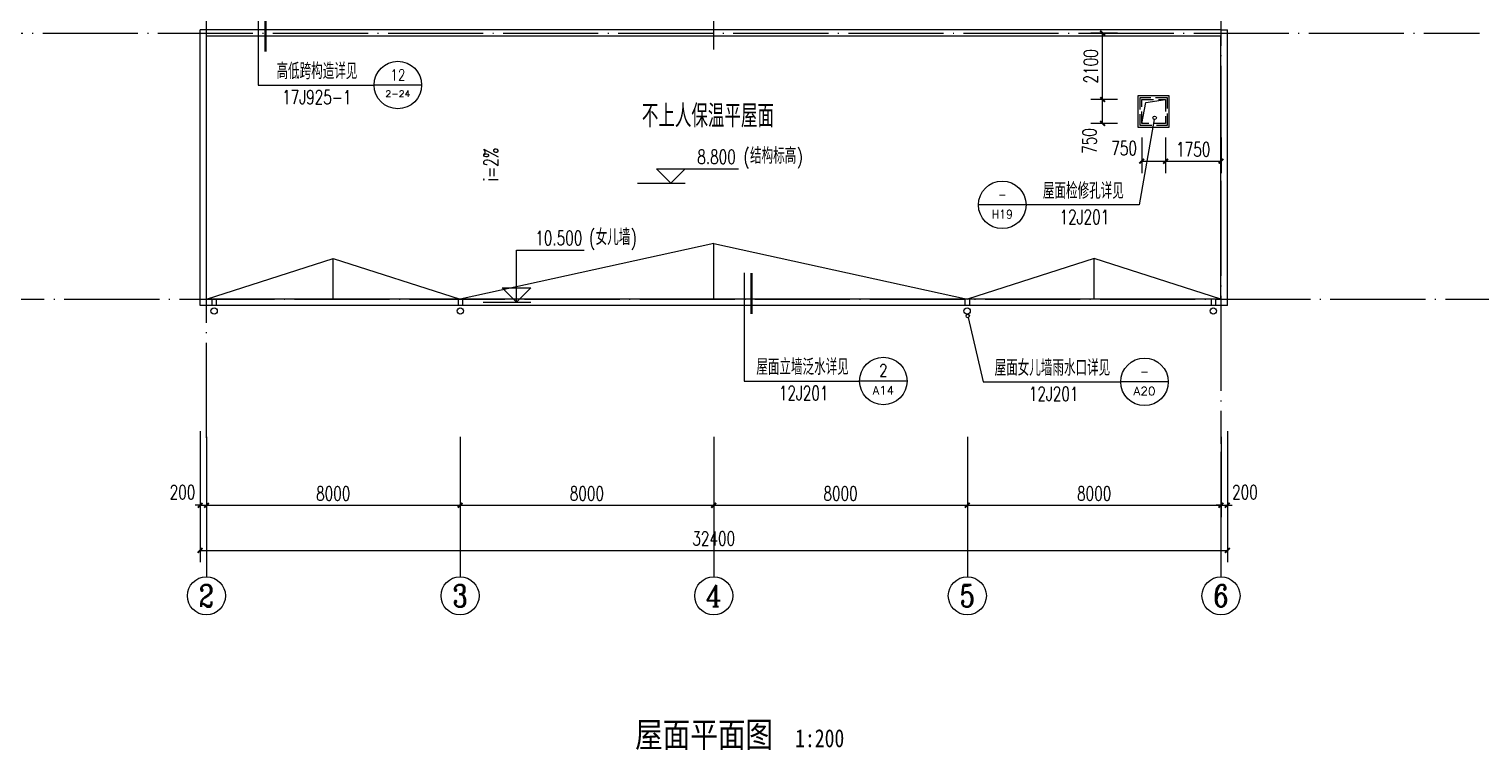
# Model space of a CAD drawing. Extents: x 409931 to 937299, y -508824 to 132289.
# Drawn here: x 487771 to 533564, y -359868 to -337118 of the extents above; entities that cross this region are included whole.
import ezdxf
from ezdxf.enums import TextEntityAlignment as Align

# ---------------------------------------------------------------- set-up
doc = ezdxf.new("R2010")
doc.units = 0
doc.header["$LTSCALE"] = 1500
doc.header["$MEASUREMENT"] = 0
doc.linetypes.add('DASH', pattern=[0.35, 0.25, -0.1])
doc.linetypes.add('DOTE', pattern=[2.42, 2, -0.2, 0.02, -0.2])
doc.layers.get('Defpoints').update_dxf_attribs({"color": 252})
for name, color, linetype in [('07m', 36, 'Continuous'), ('A-L-wall(建筑立面)', 2, 'Continuous'), ('A-Roof(建筑屋顶)', 122, 'Continuous'), ('AXIS', 3, 'Continuous'), ('AXIS_TEXT', 7, 'Continuous'), ('DIM_ELEV', 3, 'Continuous'), ('DIM_IDEN', 3, 'Continuous'), ('DIM_SYMB', 3, 'Continuous'), ('DOTE', 1, 'Continuous'), ('PUB_DIM', 3, 'Continuous'), ('PUB_STRM', 4, 'Continuous'), ('PUB_TEXT', 7, 'Continuous'), ('WALL', 7, 'Continuous'), ('WINDOW', 4, 'Continuous')]:
    doc.layers.add(name, color=color, linetype=linetype)
doc.styles.add('_TCH_AXIS', font='COMPLEX', dxfattribs={"bigfont": 'GBCBIG'})
doc.styles.add('_TCH_DIM', font='SIMPLEX', dxfattribs={"bigfont": 'GBCBIG'})
doc.styles.add('_TCH_DIM_T3', font='SIMPLEX', dxfattribs={"width": 0.705882, "bigfont": 'GBCBIG'})
doc.styles.add('_TCH_LABEL', font='COMPLEX', dxfattribs={"bigfont": 'GBCBIG'})
doc.styles.add('COMPLEX', font='COMPLEX')
doc.styles.add('仿宋体', font='', dxfattribs={"width": 0.8})
doc.styles.get('仿宋体').set_extended_font_data('SimSun')
doc.dimstyles.new('_TCH_ARCH&&150', dxfattribs={"dimtxt": 446.25, "dimasz": 150, "dimexe": 375, "dimexo": 450, "dimgap": 150, "dimtad": 1, "dimdec": 0, "dimzin": 0, "dimdsep": 46, "dimtxsty": '_TCH_DIM_T3', "dimblk": 'ARCHTICK', "dimcen": 0.09, "dimclrt": 7, "dimazin": 2, "dimtfac": 1, "dimtdec": 0, "dimtix": 1, "dimtmove": 2, "dimatfit": 3, "dimfxl": 0, "dimtolj": 1, "dimtzin": 0, "dimarcsym": 0})

# ---------------------------------------------------------------- blocks, each defined once
blk = doc.blocks.new('雨水管')
at = {"layer": 'PUB_STRM'}
for centre in [(-31957, -170), (-24193, -170), (-8207, -170), (-443, -170)]:
    blk.add_circle(centre, 100, dxfattribs=at)
blk = doc.blocks.new('_ArchTick')
at = {"color": 0, "linetype": 'ByBlock', "const_width": 0.4}
blk.add_lwpolyline([(-0.5, -0.5), (0.5, 0.5)], dxfattribs=at)
blk = doc.blocks.new('*D456')
at = {"layer": 'AXIS', "color": 0, "lineweight": -2}
for p, q in [((493165, -349986), (493165, -352522)), ((493365, -349986), (493365, -352522)), ((493165, -352147), (493015, -352147)), ((493165, -352147), (493365, -352147)), ((493365, -352147), (493515, -352147))]:
    blk.add_line(p, q, dxfattribs=at)
at = {"layer": 'Defpoints', "color": 0}
for p in [(493165, -349536), (493365, -349536), (493365, -352147)]:
    blk.add_point(p, dxfattribs=at)
at = {"layer": 'AXIS', "color": 0, "lineweight": -2, "xscale": 150, "yscale": 150, "zscale": 150}
blk.add_blockref('_ArchTick', (493165, -352147), dxfattribs=at)
at = {"layer": 'AXIS', "color": 0, "lineweight": -2, "xscale": 150, "yscale": 150, "zscale": 150, "rotation": 180}
blk.add_blockref('_ArchTick', (493365, -352147), dxfattribs=at)
at = {"layer": 'AXIS', "color": 7, "insert": (492610, -351734), "char_height": 446.2, "attachment_point": 5, "style": '_TCH_DIM_T3'}
blk.add_mtext('\\A1;200', dxfattribs=at)
blk = doc.blocks.new('*D457')
at = {"layer": 'AXIS', "color": 0, "lineweight": -2}
for p, q in [((493365, -349986), (493365, -352522)), ((501365, -349986), (501365, -352522)), ((493365, -352147), (501365, -352147))]:
    blk.add_line(p, q, dxfattribs=at)
at = {"layer": 'Defpoints', "color": 0}
for p in [(493365, -349536), (501365, -349536), (501365, -352147)]:
    blk.add_point(p, dxfattribs=at)
at = {"layer": 'AXIS', "color": 0, "lineweight": -2, "xscale": 150, "yscale": 150, "zscale": 150, "rotation": 180}
blk.add_blockref('_ArchTick', (493365, -352147), dxfattribs=at)
at = {"layer": 'AXIS', "color": 0, "lineweight": -2, "xscale": 150, "yscale": 150, "zscale": 150}
blk.add_blockref('_ArchTick', (501365, -352147), dxfattribs=at)
at = {"layer": 'AXIS', "color": 7, "insert": (497365, -351773), "char_height": 446.2, "attachment_point": 5, "style": '_TCH_DIM_T3'}
blk.add_mtext('\\A1;8000', dxfattribs=at)
blk = doc.blocks.new('*D458')
at = {"layer": 'AXIS', "color": 0, "lineweight": -2}
for p, q in [((501365, -349986), (501365, -352522)), ((509365, -349986), (509365, -352522)), ((501365, -352147), (509365, -352147))]:
    blk.add_line(p, q, dxfattribs=at)
at = {"layer": 'Defpoints', "color": 0}
for p in [(501365, -349536), (509365, -349536), (509365, -352147)]:
    blk.add_point(p, dxfattribs=at)
at = {"layer": 'AXIS', "color": 0, "lineweight": -2, "xscale": 150, "yscale": 150, "zscale": 150, "rotation": 180}
blk.add_blockref('_ArchTick', (501365, -352147), dxfattribs=at)
at = {"layer": 'AXIS', "color": 0, "lineweight": -2, "xscale": 150, "yscale": 150, "zscale": 150}
blk.add_blockref('_ArchTick', (509365, -352147), dxfattribs=at)
at = {"layer": 'AXIS', "color": 7, "insert": (505365, -351773), "char_height": 446.2, "attachment_point": 5, "style": '_TCH_DIM_T3'}
blk.add_mtext('\\A1;8000', dxfattribs=at)
blk = doc.blocks.new('*D459')
at = {"layer": 'AXIS', "color": 0, "lineweight": -2}
for p, q in [((509365, -349986), (509365, -352522)), ((517365, -349986), (517365, -352522)), ((509365, -352147), (517365, -352147))]:
    blk.add_line(p, q, dxfattribs=at)
at = {"layer": 'Defpoints', "color": 0}
for p in [(509365, -349536), (517365, -349536), (517365, -352147)]:
    blk.add_point(p, dxfattribs=at)
at = {"layer": 'AXIS', "color": 0, "lineweight": -2, "xscale": 150, "yscale": 150, "zscale": 150, "rotation": 180}
blk.add_blockref('_ArchTick', (509365, -352147), dxfattribs=at)
at = {"layer": 'AXIS', "color": 0, "lineweight": -2, "xscale": 150, "yscale": 150, "zscale": 150}
blk.add_blockref('_ArchTick', (517365, -352147), dxfattribs=at)
at = {"layer": 'AXIS', "color": 7, "insert": (513365, -351773), "char_height": 446.2, "attachment_point": 5, "style": '_TCH_DIM_T3'}
blk.add_mtext('\\A1;8000', dxfattribs=at)
blk = doc.blocks.new('*D460')
at = {"layer": 'AXIS', "color": 0, "lineweight": -2}
for p, q in [((517365, -349986), (517365, -352522)), ((525365, -349986), (525365, -352522)), ((517365, -352147), (525365, -352147))]:
    blk.add_line(p, q, dxfattribs=at)
at = {"layer": 'Defpoints', "color": 0}
for p in [(517365, -349536), (525365, -349536), (525365, -352147)]:
    blk.add_point(p, dxfattribs=at)
at = {"layer": 'AXIS', "color": 0, "lineweight": -2, "xscale": 150, "yscale": 150, "zscale": 150, "rotation": 180}
blk.add_blockref('_ArchTick', (517365, -352147), dxfattribs=at)
at = {"layer": 'AXIS', "color": 0, "lineweight": -2, "xscale": 150, "yscale": 150, "zscale": 150}
blk.add_blockref('_ArchTick', (525365, -352147), dxfattribs=at)
at = {"layer": 'AXIS', "color": 7, "insert": (521365, -351773), "char_height": 446.2, "attachment_point": 5, "style": '_TCH_DIM_T3'}
blk.add_mtext('\\A1;8000', dxfattribs=at)
blk = doc.blocks.new('*D461')
at = {"layer": 'AXIS', "color": 0, "lineweight": -2}
for p, q in [((525365, -349986), (525365, -352522)), ((525565, -349986), (525565, -352522)), ((525365, -352147), (525215, -352147)), ((525365, -352147), (525565, -352147)), ((525565, -352147), (525715, -352147))]:
    blk.add_line(p, q, dxfattribs=at)
at = {"layer": 'Defpoints', "color": 0}
for p in [(525365, -349536), (525565, -349536), (525565, -352147)]:
    blk.add_point(p, dxfattribs=at)
at = {"layer": 'AXIS', "color": 0, "lineweight": -2, "xscale": 150, "yscale": 150, "zscale": 150}
blk.add_blockref('_ArchTick', (525365, -352147), dxfattribs=at)
at = {"layer": 'AXIS', "color": 0, "lineweight": -2, "xscale": 150, "yscale": 150, "zscale": 150, "rotation": 180}
blk.add_blockref('_ArchTick', (525565, -352147), dxfattribs=at)
at = {"layer": 'AXIS', "color": 7, "insert": (526120, -351734), "char_height": 446.2, "attachment_point": 5, "style": '_TCH_DIM_T3'}
blk.add_mtext('\\A1;200', dxfattribs=at)
blk = doc.blocks.new('*D462')
at = {"layer": 'AXIS', "color": 0, "lineweight": -2}
for p, q in [((493165, -349809), (493165, -353945)), ((525565, -349809), (525565, -353945)), ((493165, -353570), (525565, -353570))]:
    blk.add_line(p, q, dxfattribs=at)
at = {"layer": 'Defpoints', "color": 0}
for p in [(493165, -349359), (525565, -349359), (525565, -353570)]:
    blk.add_point(p, dxfattribs=at)
at = {"layer": 'AXIS', "color": 0, "lineweight": -2, "xscale": 150, "yscale": 150, "zscale": 150, "rotation": 180}
blk.add_blockref('_ArchTick', (493165, -353570), dxfattribs=at)
at = {"layer": 'AXIS', "color": 0, "lineweight": -2, "xscale": 150, "yscale": 150, "zscale": 150}
blk.add_blockref('_ArchTick', (525565, -353570), dxfattribs=at)
at = {"layer": 'AXIS', "color": 7, "insert": (509365, -353196), "char_height": 446.2, "attachment_point": 5, "style": '_TCH_DIM_T3'}
blk.add_mtext('\\A1;32400', dxfattribs=at)
blk = doc.blocks.new('*D643')
at = {"layer": 'Defpoints', "color": 0}
for p in [(521631, -337245), (522553, -337245), (522553, -339345)]:
    blk.add_point(p, dxfattribs=at)
at = {"layer": 'PUB_DIM', "color": 0, "lineweight": -2}
for p, q in [((522103, -337245), (521256, -337245)), ((521631, -339345), (521631, -337245)), ((522103, -339345), (521256, -339345))]:
    blk.add_line(p, q, dxfattribs=at)
at = {"layer": 'PUB_DIM', "color": 0, "lineweight": -2, "xscale": 150, "yscale": 150, "zscale": 150}
for p, rotation in [((521631, -337245), 90), ((521631, -339345), 270)]:
    blk.add_blockref('_ArchTick', p, dxfattribs=dict(at, rotation=rotation))
at = {"layer": 'PUB_DIM', "color": 7, "insert": (521258, -338295), "char_height": 446.2, "attachment_point": 5, "rotation": 90, "style": '_TCH_DIM_T3'}
blk.add_mtext('\\A1;2100', dxfattribs=at)
blk = doc.blocks.new('*D644')
at = {"layer": 'Defpoints', "color": 0}
for p in [(521631, -339345), (522553, -339345), (522553, -340095)]:
    blk.add_point(p, dxfattribs=at)
at = {"layer": 'PUB_DIM', "color": 0, "lineweight": -2}
for p, q in [((522103, -339345), (521256, -339345)), ((521631, -340095), (521631, -339345)), ((522103, -340095), (521256, -340095))]:
    blk.add_line(p, q, dxfattribs=at)
at = {"layer": 'PUB_DIM', "color": 0, "lineweight": -2, "xscale": 150, "yscale": 150, "zscale": 150}
for p, rotation in [((521631, -339345), 90), ((521631, -340095), 270)]:
    blk.add_blockref('_ArchTick', p, dxfattribs=dict(at, rotation=rotation))
at = {"layer": 'PUB_DIM', "color": 7, "insert": (521219, -340650), "char_height": 446.2, "attachment_point": 5, "rotation": 90, "style": '_TCH_DIM_T3'}
blk.add_mtext('\\A1;750', dxfattribs=at)
blk = doc.blocks.new('*D645')
at = {"layer": 'Defpoints', "color": 0}
for p in [(522865, -340095), (523615, -340095), (523615, -341289)]:
    blk.add_point(p, dxfattribs=at)
at = {"layer": 'PUB_DIM', "color": 0, "lineweight": -2}
for p, q in [((522865, -340545), (522865, -341664)), ((523615, -340545), (523615, -341664)), ((522865, -341289), (523615, -341289))]:
    blk.add_line(p, q, dxfattribs=at)
at = {"layer": 'PUB_DIM', "color": 0, "lineweight": -2, "xscale": 150, "yscale": 150, "zscale": 150, "rotation": 180}
blk.add_blockref('_ArchTick', (522865, -341289), dxfattribs=at)
at = {"layer": 'PUB_DIM', "color": 0, "lineweight": -2, "xscale": 150, "yscale": 150, "zscale": 150}
blk.add_blockref('_ArchTick', (523615, -341289), dxfattribs=at)
at = {"layer": 'PUB_DIM', "color": 7, "insert": (522310, -340877), "char_height": 446.2, "attachment_point": 5, "style": '_TCH_DIM_T3'}
blk.add_mtext('\\A1;750', dxfattribs=at)
blk = doc.blocks.new('*D646')
at = {"layer": 'Defpoints', "color": 0}
for p in [(523615, -340095), (525365, -340095), (525365, -341289)]:
    blk.add_point(p, dxfattribs=at)
at = {"layer": 'PUB_DIM', "color": 0, "lineweight": -2}
for p, q in [((523615, -340545), (523615, -341664)), ((525365, -340545), (525365, -341664)), ((523615, -341289), (525365, -341289))]:
    blk.add_line(p, q, dxfattribs=at)
at = {"layer": 'PUB_DIM', "color": 0, "lineweight": -2, "xscale": 150, "yscale": 150, "zscale": 150, "rotation": 180}
blk.add_blockref('_ArchTick', (523615, -341289), dxfattribs=at)
at = {"layer": 'PUB_DIM', "color": 0, "lineweight": -2, "xscale": 150, "yscale": 150, "zscale": 150}
blk.add_blockref('_ArchTick', (525365, -341289), dxfattribs=at)
at = {"layer": 'PUB_DIM', "color": 7, "insert": (524490, -340916), "char_height": 446.2, "attachment_point": 5, "style": '_TCH_DIM_T3'}
blk.add_mtext('\\A1;1750', dxfattribs=at)
blk = doc.blocks.new('_AXISO')
blk.add_circle((0, 0), 0.5)
at = {"layer": 'AXIS_TEXT', "style": 'COMPLEX', "width": 1.041667}
blk.add_attdef('A', text='', height=0.56, dxfattribs=at).set_placement((-0.25, -0.28), (0.25, -0.28), align=Align.FIT)

msp = doc.modelspace()

# ---------------------------------------------------------------- linework, layer by layer
at = {"layer": 'A-L-wall(建筑立面)'}
msp.add_lwpolyline([(522744.9, -340215), (523734.9, -340215), (523734.9, -339225), (522744.9, -339225)], close=True, dxfattribs=at)
at = {"layer": 'A-L-wall(建筑立面)', "linetype": 'DASH'}
for points in [[(522804.9, -340155), (523674.9, -340155), (523674.9, -339285), (522804.9, -339285)], [(523614.9, -340095), (522864.9, -340095), (522864.9, -339345), (523614.9, -339345)]]:
    msp.add_lwpolyline(points, close=True, dxfattribs=at)
at = {"layer": 'A-L-wall(建筑立面)'}
msp.add_lwpolyline([(522864.9, -340095), (522996.4, -339441.5), (523614.9, -339345)], dxfattribs=at)
at = {"layer": 'A-Roof(建筑屋顶)'}
for p, q in [((509364.9, -343887.9), (501364.9, -345645)), ((509364.9, -345645), (509364.9, -343887.9)), ((509364.9, -343887.9), (517364.9, -345645)), ((493364.9, -345645), (497364.9, -344360.1)), ((497364.9, -345645), (497364.9, -344360.1)), ((497364.9, -344360.1), (501364.9, -345645)), ((521364.9, -344360.1), (517364.9, -345645)), ((521364.9, -345645), (521364.9, -344360.1)), ((525364.9, -345645), (521364.9, -344360.1))]:
    msp.add_line(p, q, dxfattribs=at)
at = {"layer": 'AXIS'}
for p, q in [((533564.1, -345645), (539564.1, -345645)), ((493364.9, -350464), (493364.9, -354404)), ((501364.9, -350464), (501364.9, -354404)), ((509364.9, -350464), (509364.9, -354404)), ((517364.9, -350464), (517364.9, -354404)), ((525364.9, -350464), (525364.9, -354404))]:
    msp.add_line(p, q, dxfattribs=at)
at = {"layer": 'DIM_ELEV'}
for p, q in [((508012.2, -341979.5), (507562.2, -341529.5)), ((507562.2, -341529.5), (510151.2, -341529.5)), ((508012.2, -341979.5), (508462.2, -341529.5)), ((506962.2, -341979.5), (508462.2, -341979.5)), ((503142.7, -345732.4), (503142.7, -344094.1)), ((503142.7, -344094.1), (505281.7, -344094.1)), ((502092.7, -345732.4), (503592.7, -345732.4)), ((503142.7, -345732.4), (502692.7, -345282.4)), ((502692.7, -345282.4), (503592.7, -345282.4)), ((503142.7, -345732.4), (503592.7, -345282.4))]:
    msp.add_line(p, q, dxfattribs=at)
at = {"layer": 'DIM_IDEN'}
for p, q in [((494999.5, -336382.6), (494999.5, -338886)), ((494999.5, -338886), (498653.6, -338886)), ((500153.6, -338886), (498653.6, -338886)), ((523261.8, -339973.1), (522788, -342667.7)), ((519215.5, -342667.7), (517715.5, -342667.7)), ((522788, -342667.7), (519215.5, -342667.7)), ((510327.6, -344813.1), (510327.6, -348225)), ((517390.2, -346226.1), (517861.1, -348252.2)), ((510327.6, -348225), (513965.4, -348225)), ((515465.4, -348225), (513965.4, -348225)), ((517861.1, -348252.2), (522201.8, -348252.2)), ((523701.8, -348252.2), (522201.8, -348252.2))]:
    msp.add_line(p, q, dxfattribs=at)
at = {"layer": 'DIM_IDEN', "const_width": 75}
for points in [[(495224.5, -336382.6), (495224.5, -337835.7)], [(510552.6, -344813.1), (510552.6, -346116)]]:
    msp.add_lwpolyline(points, dxfattribs=at)
at = {"layer": 'DIM_IDEN'}
for centre, radius in [((499403.6, -338886), 750), ((523271.3, -339919.2), 54.8), ((518465.5, -342667.7), 750), ((517377.8, -346172.7), 54.8), ((514715.4, -348225), 750), ((522951.8, -348252.2), 750)]:
    msp.add_circle(centre, radius, dxfattribs=at)
at = {"layer": 'DIM_SYMB'}
for points in [[(502722.1, -340338.9, 0, 0, 0), (502722.1, -341974.2, 120, 0, 0), (502722.1, -342424.2, 0, 0, 0)], [(496797.3, -345343.1, 0, 0, 0), (495813.9, -345343.1, 120, 0, 0), (495363.9, -345343.1, 0, 0, 0)], [(497932.5, -345343.1, 0, 0, 0), (498916, -345343.1, 120, 0, 0), (499366, -345343.1, 0, 0, 0)], [(507616.3, -345343.1, 0, 0, 0), (506632.9, -345343.1, 120, 0, 0), (506182.9, -345343.1, 0, 0, 0)], [(511113.5, -345343.1, 0, 0, 0), (512097, -345343.1, 120, 0, 0), (512547, -345343.1, 0, 0, 0)], [(520797.3, -345343.1, 0, 0, 0), (519813.9, -345343.1, 120, 0, 0), (519363.9, -345343.1, 0, 0, 0)], [(521932.5, -345343.1, 0, 0, 0), (522916, -345343.1, 120, 0, 0), (523366, -345343.1, 0, 0, 0)]]:
    msp.add_lwpolyline(points, format="xyseb", dxfattribs=at)
at = {"layer": 'DOTE', "color": 1, "linetype": 'DOTE'}
for p, q in [((509364.9, -337767.7), (509364.9, -221687.1)), ((493364.9, -350019), (493364.9, -222118.1)), ((525364.9, -222118.1), (525364.9, -350209.7)), ((466423.8, -337245), (533522.9, -337245)), ((467102.8, -345645), (533564.1, -345645))]:
    msp.add_line(p, q, dxfattribs=at)
at = {"layer": 'PUB_STRM', "linetype": 'DASH'}
for p, q in [((493537.6, -345645), (493537.6, -345845)), ((493677.6, -345645), (493677.6, -345845)), ((501302, -345645), (501302, -345845)), ((501442, -345645), (501442, -345845)), ((517287.9, -345645), (517287.9, -345845)), ((517427.9, -345645), (517427.9, -345845)), ((525052.2, -345645), (525052.2, -345845)), ((525052.2, -345645), (525052.2, -345845)), ((525192.2, -345645), (525192.2, -345845)), ((525192.2, -345645), (525192.2, -345845))]:
    msp.add_line(p, q, dxfattribs=at)
at = {"layer": 'PUB_STRM'}
msp.add_circle((525122.2, -346015), 100, dxfattribs=at)
at = {"layer": 'WALL'}
for p, q in [((500964.9, -337145), (493164.9, -337145)), ((493164.9, -345845), (493164.9, -337145)), ((501064.9, -337345), (493364.9, -337345)), ((493364.9, -345645), (493364.9, -337345)), ((500964.9, -337145), (500964.9, -337145)), ((501164.9, -337145), (500964.9, -337145)), ((525364.9, -337345), (501064.9, -337345)), ((501164.9, -337145), (501164.9, -337145)), ((525364.9, -337145), (501164.9, -337145)), ((525364.9, -337145), (525364.9, -337145)), ((525364.9, -337145), (525564.9, -337145)), ((525364.9, -345645), (525364.9, -337345)), ((525564.9, -337245), (525564.9, -337145)), ((525564.9, -345845), (525564.9, -337245)), ((525364.9, -345645), (493364.9, -345645)), ((525564.9, -345845), (493164.9, -345845))]:
    msp.add_line(p, q, dxfattribs=at)

# ---------------------------------------------------------------- block references
at = {"layer": 'AXIS'}
ref = msp.add_blockref('_AXISO', (493364.9, -355004), dxfattribs=dict(at, xscale=1200, yscale=1200, zscale=1200))
ref.add_attrib('A', '2', dxfattribs={"layer": 'AXIS_TEXT', "height": 698.9, "style": '_TCH_AXIS'}).set_placement((493132, -355353.4), (493597.9, -355353.4), align=Align.FIT)
ref = msp.add_blockref('_AXISO', (501364.9, -355004), dxfattribs=dict(at, xscale=1200, yscale=1200, zscale=1200))
ref.add_attrib('A', '3', dxfattribs={"layer": 'AXIS_TEXT', "height": 698.9, "style": '_TCH_AXIS'}).set_placement((501132, -355353.4), (501597.9, -355353.4), align=Align.FIT)
ref = msp.add_blockref('_AXISO', (509364.9, -355004), dxfattribs=dict(at, xscale=1200, yscale=1200, zscale=1200))
ref.add_attrib('A', '4', dxfattribs={"layer": 'AXIS_TEXT', "height": 668.2, "style": '_TCH_AXIS'}).set_placement((509110.4, -355338), (509619.5, -355338), align=Align.FIT)
ref = msp.add_blockref('_AXISO', (517364.9, -355004), dxfattribs=dict(at, xscale=1200, yscale=1200, zscale=1200))
ref.add_attrib('A', '5', dxfattribs={"layer": 'AXIS_TEXT', "height": 698.9, "style": '_TCH_AXIS'}).set_placement((517132, -355353.4), (517597.9, -355353.4), align=Align.FIT)
ref = msp.add_blockref('_AXISO', (525364.9, -355004), dxfattribs=dict(at, xscale=1200, yscale=1200, zscale=1200))
ref.add_attrib('A', '6', dxfattribs={"layer": 'AXIS_TEXT', "height": 698.9, "style": '_TCH_AXIS'}).set_placement((525132, -355353.4), (525597.9, -355353.4), align=Align.FIT)
at = {"layer": 'WINDOW'}
msp.add_blockref('雨水管', (525564.9, -345845), dxfattribs=at)

# ---------------------------------------------------------------- texts
at = {"layer": '07m', "color": 2, "style": '_TCH_DIM'}
msp.add_text('不上人保温平屋面', height=723.4, dxfattribs=at).set_placement((507099.4, -340222.6))
at = {"layer": 'PUB_TEXT', "style": '_TCH_DIM'}
for s, p in [('高低跨构造详见', (495575.5, -338700.6)), ('结构标高', (510511.2, -341372)), ('屋面检修孔详见', (519747.9, -342476.7)), ('女儿墙', (505641.7, -343936.6)), ('屋面立墙泛水详见', (510708.3, -348034)), ('屋面女儿墙雨水口详见', (518224.6, -348061.2))]:
    msp.add_text(s, height=506.38, dxfattribs=at).set_placement(p)
at = {"layer": 'PUB_TEXT'}
for s, height, style, p, p2 in [('12', 346.49, '_TCH_LABEL', (499164.3, -338740.3), (499642.8, -338740.3)), ('2-24', 200.81, '_TCH_LABEL', (499011.5, -339262.2), (499795.6, -339262.2)), ('H19', 274.65, '_TCH_DIM', (518132, -343101.2), (518799, -343101.2)), ('2', 391.5, '_TCH_LABEL', (514584.9, -348086.2), (514845.9, -348086.2)), ('A14', 271.71, '_TCH_LABEL', (514379, -348656.2), (515051.8, -348656.2)), ('A20', 260.34, '_TCH_DIM', (522604.7, -348674.3), (523298.9, -348674.3))]:
    msp.add_text(s, height=height, dxfattribs=dict(at, style=style)).set_placement(p, p2, align=Align.FIT)
for s, height, style, width, p in [('17J925-1', 446.25, '_TCH_DIM', 0.705882, (495754, -339489.8)), ('8.800', 446.25, '_TCH_DIM', 0.705882, (508846.2, -341372)), ('(', 446.2, '_TCH_DIM', 0.705882, (510301.2, -341372)), (')', 446.2, '_TCH_DIM', 0.705882, (511985.7, -341372)), ('12J201', 446.25, '_TCH_DIM', 0.705882, (520274.3, -343271.5)), ('(', 446.2, '_TCH_DIM', 0.705882, (505431.7, -343936.6)), (')', 446.2, '_TCH_DIM', 0.705882, (506747.6, -343936.6)), ('10.500', 446.25, '_TCH_DIM', 0.705882, (503736.7, -343936.6)), ('12J201', 446.25, '_TCH_DIM', 0.705882, (511419, -348828.8)), ('12J201', 446.25, '_TCH_DIM', 0.705882, (519303.9, -348855.9)), ('屋面平面图', 797.47, '仿宋体', 0.8, (506887.3, -359781.3)), ('1:200', 569.62, '仿宋体', 0.8, (511933.5, -359781.3))]:
    msp.add_text(s, height=height, dxfattribs=dict(at, style=style, width=width)).set_placement(p)
at = {"layer": 'PUB_TEXT', "style": '_TCH_DIM', "width": 0.705882}
msp.add_text('i=2%', height=446.25, rotation=90, dxfattribs=at).set_placement((502564.6, -341921.5))
at = {"layer": 'PUB_TEXT', "style": '_TCH_DIM', "width": 0.777778}
for p, p2 in [((518335, -342528.9), (518596, -342528.9)), ((522821.3, -348113.3), (523082.3, -348113.3))]:
    msp.add_text('-', height=391.5, dxfattribs=at).set_placement(p, p2, align=Align.FIT)

# ---------------------------------------------------------------- dimensions: what is measured, and where the dimension line sits
at = {"layer": 'AXIS'}
for p1, p2, distance, picture, middle in [((493164.9, -349359.1), (525564.9, -349359.1), -4210.5, '*D462', (509364.9, -353196.5)), ((493364.9, -349536), (501364.9, -349536), -2610.5, '*D457', (497364.9, -351773.4)), ((501364.9, -349536), (509364.9, -349536), -2610.5, '*D458', (505364.9, -351773.4)), ((509364.9, -349536), (517364.9, -349536), -2610.5, '*D459', (513364.9, -351773.4)), ((517364.9, -349536), (525364.9, -349536), -2610.5, '*D460', (521364.9, -351773.4))]:
    dim = msp.add_aligned_dim(p1=p1, p2=p2, distance=distance, dimstyle='_TCH_ARCH&&150', dxfattribs=at)
    dim.commit()
    dim.dimension.update_dxf_attribs({"geometry": picture, "text_midpoint": middle})
for base, p1, p2, picture, middle in [((493364.9, -352146.5), (493164.9, -349536), (493364.9, -349536), '*D456', (492609.9, -351734)), ((525564.9, -352146.5), (525364.9, -349536), (525564.9, -349536), '*D461', (526119.9, -351734))]:
    dim = msp.add_linear_dim(base=base, p1=p1, p2=p2, angle=0, dimstyle='_TCH_ARCH&&150', dxfattribs=at)
    dim.commit()
    dim.dimension.update_dxf_attribs({"geometry": picture, "text_midpoint": middle, "dimtype": 129})
at = {"layer": 'PUB_DIM'}
for p1, p2, distance, picture, middle in [((522552.7, -339345), (522552.7, -337245), 921.2, '*D643', (521258.3, -338295)), ((523614.9, -340095), (525364.9, -340095), -1194, '*D646', (524489.9, -340915.9))]:
    dim = msp.add_aligned_dim(p1=p1, p2=p2, distance=distance, dimstyle='_TCH_ARCH&&150', dxfattribs=at)
    dim.commit()
    dim.dimension.update_dxf_attribs({"geometry": picture, "text_midpoint": middle})
for base, p1, p2, angle, picture, middle in [((521631.4, -339345), (522552.7, -340095), (522552.7, -339345), 90, '*D644', (521218.9, -340650)), ((523614.9, -341289.1), (522864.9, -340095), (523614.9, -340095), 0, '*D645', (522309.9, -340876.6))]:
    dim = msp.add_linear_dim(base=base, p1=p1, p2=p2, angle=angle, dimstyle='_TCH_ARCH&&150', dxfattribs=at)
    dim.commit()
    dim.dimension.update_dxf_attribs({"geometry": picture, "text_midpoint": middle, "dimtype": 129})

doc.saveas('drawing.dxf')
